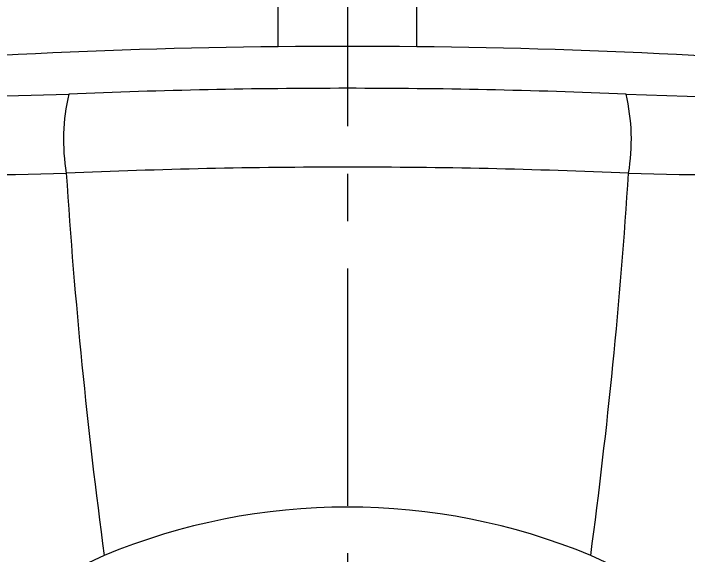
# Model space of a CAD drawing. Extents: x 10556 to 11150, y -5808 to -5388.
# Drawn here: x 10939.27 to 10964.17, y -5646.47 to -5626.47 of the extents above; entities that cross this region are included whole.
import ezdxf

# ---------------------------------------------------------------- set-up
doc = ezdxf.new("R2010")
doc.units = 0
doc.header["$LTSCALE"] = 7
doc.header["$MEASUREMENT"] = 0
doc.linetypes.add('CENTER', pattern=[2, 1.25, -0.25, 0.25, -0.25])
for name, color, linetype in [('CL', 1, 'CENTER'), ('Make2D 표시선', 7, 'CONTINUOUS'), ('Make2D 표시선 - Tangent', 7, 'CONTINUOUS')]:
    doc.layers.add(name, color=color, linetype=linetype)

msp = doc.modelspace()

# ---------------------------------------------------------------- linework, layer by layer
at = {"layer": 'CL'}
msp.add_line((10951.59327, -5579.88489), (10951.59327, -5684.46502), dxfattribs=at)
at = {"layer": 'Make2D 표시선'}
for p, q in [((10949.04327, -5627.69823), (10949.04327, -5623.64003)), ((10954.14327, -5623.64003), (10954.14327, -5627.69822))]:
    msp.add_line(p, q, dxfattribs=at)
for points in [[(10942.62003, -5646.46865), (10941.27758, -5647.09087)], [(10961.78705, -5647.03118), (10960.56626, -5646.46834)]]:
    msp.add_lwpolyline(points, dxfattribs=at)
for centre, radius, start, end in [((10951.46598, -5863.82942), 236.14326, 89.96911, 94.933273), ((10951.72067, -5863.82768), 236.14152, 85.0690294, 90.0309066), ((10951.59351, -5668.09741), 23.41638, 67.469045, 112.532898)]:
    msp.add_arc(centre, radius, start, end, dxfattribs=at)
at = {"layer": 'Make2D 표시선 - Tangent'}
for points in [[(10933.71802, -5629.33529), (10933.73162, -5629.34204), (10933.7454, -5629.34837), (10933.75935, -5629.35431), (10933.77344, -5629.3599), (10933.78767, -5629.36517), (10933.802, -5629.37016), (10933.8309, -5629.37942), (10933.872, -5629.39119), (10933.91342, -5629.40171), (10933.9551, -5629.4112), (10933.99697, -5629.41985), (10934.10479, -5629.43919), (10934.21314, -5629.45528), (10934.34771, -5629.47188), (10934.4826, -5629.48574), (10934.83041, -5629.51299), (10935.17885, -5629.53137), (10936.03327, -5629.55477), (10937.12233, -5629.55816), (10941.31329, -5629.44619)], [(10961.87295, -5629.44615), (10964.87729, -5629.54179), (10966.10465, -5629.55835), (10967.18245, -5629.55433), (10968.03134, -5629.53029), (10968.37735, -5629.5116), (10968.72272, -5629.48391), (10968.85491, -5629.47003), (10968.98678, -5629.45342), (10969.09456, -5629.43708), (10969.14825, -5629.4277), (10969.20177, -5629.41737), (10969.23966, -5629.40936), (10969.27739, -5629.40065), (10969.31491, -5629.39107), (10969.35216, -5629.38047), (10969.38197, -5629.37103), (10969.39675, -5629.36593), (10969.41141, -5629.36053), (10969.42594, -5629.3548), (10969.44032, -5629.3487), (10969.45453, -5629.3422), (10969.46855, -5629.33526)], [(10937.57246, -5632.41282), (10939.34801, -5632.41554), (10941.22187, -5632.36746)], [(10961.96429, -5632.36741), (10963.82866, -5632.41538), (10965.6043, -5632.41296)]]:
    msp.add_lwpolyline(points, dxfattribs=at)
for centre, radius, start, end in [((10951.53439, -5875.62812), 246.39402, 89.9863074, 92.3774692), ((10951.65408, -5875.56985), 246.33575, 87.6224886, 90.014143), ((10948.61648, -5631.1368), 7.49631, 166.966248, 189.448987), ((10954.60788, -5631.13537), 7.45886, 350.492389, 13.08941), ((10951.53383, -5868.12921), 235.98716, 89.9855421, 92.5044591), ((10951.65511, -5868.05456), 235.91251, 87.4954259, 90.0149923), ((11146.74672, -5619.10913), 205.95205, 183.6910148, 187.6339728), ((10756.37736, -5619.10439), 206.0143, 352.3671026, 356.3087948)]:
    msp.add_arc(centre, radius, start, end, dxfattribs=at)

doc.saveas('drawing.dxf')
